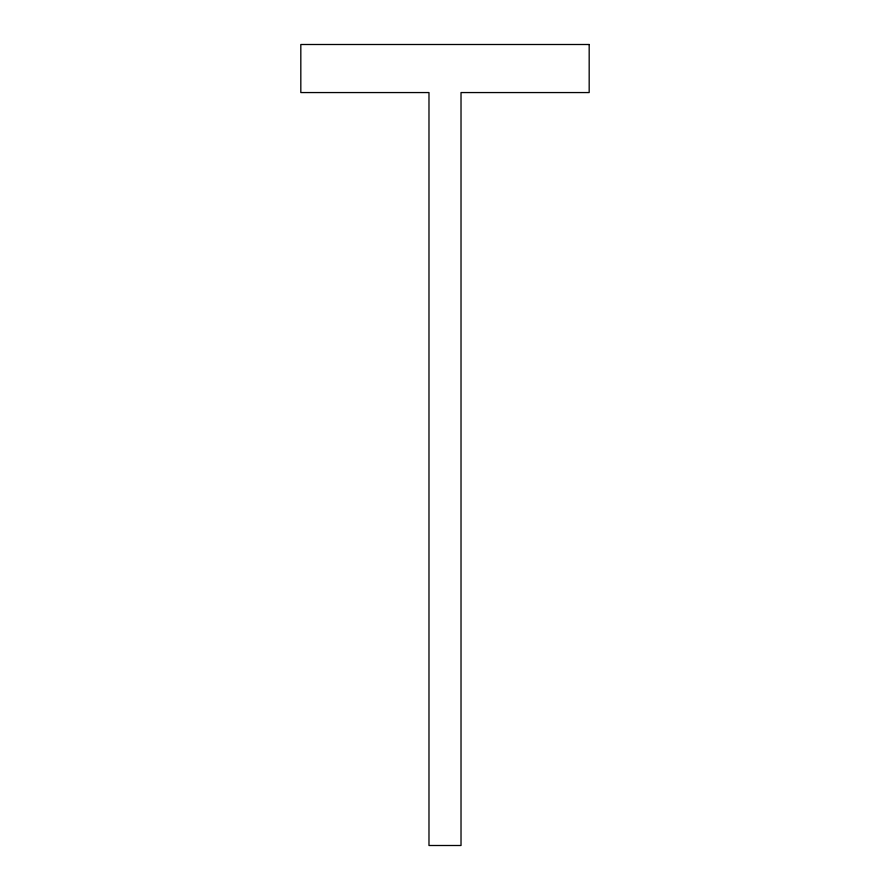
<?xml version="1.0" encoding="UTF-8"?>
<svg xmlns="http://www.w3.org/2000/svg" width="890" height="890" viewBox="0 0 890 890"><rect width="100%" height="100%" fill="white"/><g stroke="black" fill="none" stroke-linecap="round" stroke-linejoin="round"><path stroke-width="1.33" d="M589.18 44.5L300.82 44.5L300.82 92.56L428.98 92.56L428.98 845.5L461.02 845.5L461.02 92.56L589.18 92.56L589.18 44.5"/></g></svg>
